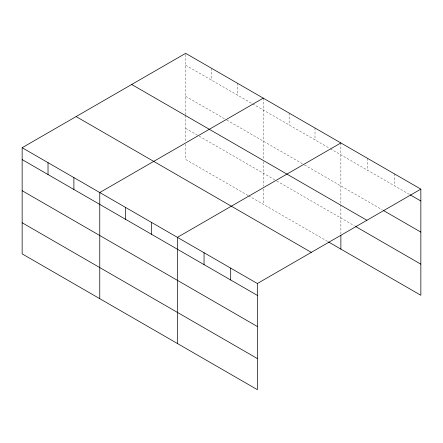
<?xml version="1.0" encoding="UTF-8"?>
<svg xmlns="http://www.w3.org/2000/svg" width="443" height="443" viewBox="0 0 443 443"><rect width="100%" height="100%" fill="white"/><g stroke="black" fill="none" stroke-linecap="round" stroke-linejoin="round"><path stroke-width="0.33" stroke-dasharray="2.21 1.66" d="M185.645 114.731L185.645 53.332M185.645 65.204L252.089 103.568M252.676 103.906L329.708 148.383M330.295 148.721L409.592 194.505M185.645 96.314L226.218 119.743M226.805 120.081L303.837 164.552M304.424 164.896L382.348 209.882M185.645 128.37L198.58 135.84M199.167 136.178L276.199 180.65M276.786 180.988L354.505 225.858M247.975 195.463L185.645 159.48L185.645 144.268M248.562 195.806L327.942 241.634M394.192 173.739L394.192 185.611M367.535 158.35L367.535 170.223M340.877 142.956L340.877 233.893M315.006 128.021L315.006 139.894M289.135 113.081L289.135 124.954M263.264 98.147L263.264 158.86M263.264 161.59L263.264 186.315M263.264 189.083L263.264 204.289M237.387 83.206L237.387 95.079M211.516 68.272L211.516 80.144M185.645 115.413L185.645 141.505"/><path stroke-width="0.66" d="M257.355 326.502L257.355 283.52L22.15 147.724L22.15 253.872L257.355 389.668L257.355 326.502L22.15 190.706M328.529 241.972L420.85 295.276L420.85 189.128L185.645 53.332L22.15 147.724M263.264 98.147L99.769 192.539L99.769 298.682M340.877 142.956L177.388 237.348L177.388 343.497M257.355 283.52L420.85 189.128M410.185 194.848L420.85 201M383.533 210.563L420.85 232.11M131.693 84.486L366.898 220.276M355.69 226.545L420.85 264.166M76.102 116.575L311.307 252.372M22.15 159.596L257.355 295.392M22.15 222.763L257.355 358.559M340.877 235.277L340.877 249.104M230.698 268.131L230.698 280.004M204.046 252.743L204.046 264.615M151.512 222.414L151.512 234.286M125.64 207.474L125.64 219.346M73.898 177.599L73.898 189.471M48.021 162.664L48.021 174.536"/></g></svg>
